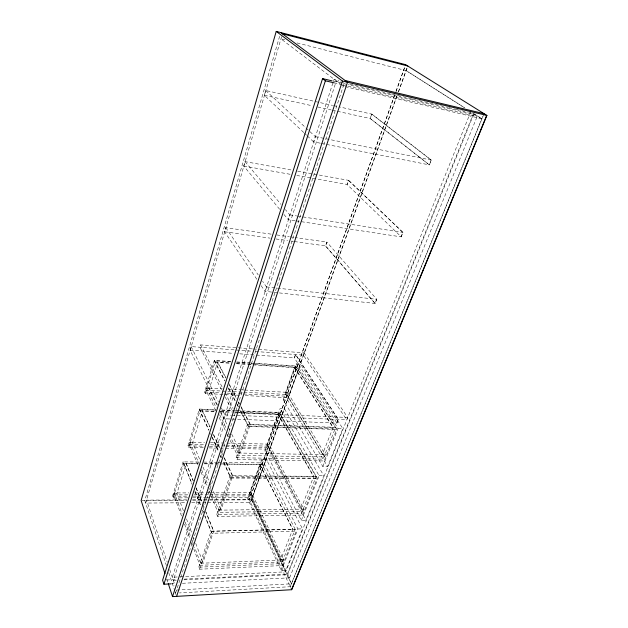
<?xml version="1.0" encoding="UTF-8"?>
<svg xmlns="http://www.w3.org/2000/svg" width="628" height="628" viewBox="0 0 628 628"><rect width="100%" height="100%" fill="white"/><g stroke="black" fill="none" stroke-linecap="round" stroke-linejoin="round"><path stroke-width="0.47" stroke-dasharray="3.14 2.35" d="M279.609 36.314L144.809 500.5L166.42 565.647M216.746 404.675L190.088 350.149L191.124 346.593L251.616 351.185M256.821 279.264L224.581 231.763L225.774 227.674L271.971 234.26M279.633 209.265L243.735 166.028L245.014 161.632L291.965 170.109M303.74 132.532L264.357 95.26L265.738 90.526L332.573 105.394M281.595 36.652L145.657 503.059L185.794 502.745M252.37 348.885L200.607 344.89L199.908 347.253L221.613 390.019M187.764 497.831L173.124 497.91L172.496 496.214L183.093 461.792L192.129 484.219M203.307 447.764L188.69 447.45L188.008 445.817L199.327 409.048L215.922 409.754M239.401 395.263L205.332 393.521L204.587 391.966L214.313 360.354L230.853 361.5M181.5 515.926L173.666 494.895L174.27 492.941L188.942 492.901M197.961 464.893L189.271 444.294L189.915 442.198L204.555 442.559M215.726 410.461L205.945 390.208L206.636 387.971L222.234 388.811M173.124 497.91L183.753 463.448L198.448 463.637M188.69 447.45L200.049 410.634L214.721 411.246M205.332 393.521L215.098 361.861L229.722 362.866M183.407 510.737L176.9 493.49L186.202 463.48L193.173 480.616M199.555 459.021L192.615 442.803L202.561 410.736L210.294 427.433M217.555 405.233L209.422 388.622L217.665 362.042L225.829 377.609M256.326 355.055L294.438 357.874L295.623 354.53L338.398 419.48L336.985 423.036L223.623 418.743L224.863 414.943L221.401 407.933M376.643 299.313L375.026 303.442L325.492 245.909L326.835 242.078L376.776 299.328L375.159 303.457L265.016 291.337L266.46 286.91L262.606 281.305M295.042 220.726L288.291 219.698L289.853 214.894L285.434 209.642M320.28 143.184L313.584 141.85L315.287 136.614L305.954 127.931M175.534 593.138L344.356 82.959M198.786 567.178L211.055 531.194L295.231 529.216L281.556 563.646L282.467 565.569L199.539 569.204L198.786 567.178L281.556 563.646M216.77 514.434L229.966 475.741L316.237 476.314L301.589 513.209L302.578 515.078L217.594 516.397L216.77 514.434L301.589 513.209M236.12 457.694L247.534 424.222L335.69 427.33L323.059 459.147L236.12 457.694L237.031 459.586L324.142 460.952L336.828 429.089L296.024 366.03L251.279 362.921M210.451 492.839L251.522 492.737L283.605 559.886L282.828 561.84L199.908 565.302L200.607 563.261L194.562 547.129M226.998 443.109L268.965 444.145L303.787 509.12L302.955 511.216L217.979 512.346L218.732 510.148L211.911 494.055M244.653 390.027L287.553 392.351L325.43 454.688L324.535 456.941L237.431 455.379L238.24 453.008L229.856 435.754M199.539 569.204L211.856 533.18L204.869 515.831M217.594 516.397L230.845 477.657L223.097 460.779M237.031 459.586L248.492 426.059L240.328 410.359M200.356 562.586L202.954 562.484L213.701 531.131L206 512.189M218.458 509.496L221.127 509.465L232.682 475.757L223.317 455.551M237.934 452.38L240.673 452.435L250.313 424.316L239.888 404.424M375.159 303.457L325.618 245.925L326.96 242.094L295.074 237.549M297.711 171.146L348.619 180.338L347.182 184.444L296.848 175.479M371.847 114.131L431.287 160.077L429.403 164.905L370.3 118.535L371.847 114.131L339.253 106.878M280.92 559.336L249.552 493.278L259.866 464.445L292.813 529.271L280.92 559.336L283.299 559.242M301.024 508.523L266.963 444.608L277.961 413.883L313.772 476.299L301.024 508.523L303.457 508.499M322.572 454.044L285.528 392.728L294.618 367.317L333.178 427.244L322.572 454.044L325.069 454.091M247.715 498.962L261.962 459.17L266.264 459.233L302.531 528.87L285.842 570.381L281.305 570.593L247.715 498.962L251.938 498.93L285.842 570.381M264.898 450.959L280.072 408.577L284.468 408.773L323.867 475.796L305.985 520.274L301.346 520.361L264.898 450.959L269.216 451.045L305.985 520.274M283.204 399.816L296.086 363.832L300.561 364.146L342.849 428.579L327.573 466.58L322.823 466.518L283.204 399.816L287.616 400.036L327.573 466.58M206.322 497.729L250.258 497.502L249.489 495.877L261.311 462.891L218.254 462.389M209.155 447.897L267.622 449.169L266.79 447.599L279.389 412.463L235.453 410.586M245.242 395.562L286.132 397.65L285.23 396.15L296.024 366.03M282.828 561.84L250.847 494.613L251.522 492.737M302.955 511.216L268.242 446.147L268.965 444.145M324.535 456.941L286.784 394.486L287.553 392.351M394.643 95.079L249.277 499.817L291.69 589.716M395.97 91.39L405.578 64.653M394.776 95.111L249.387 499.817L203.386 500.116M396.095 91.421L405.704 64.684M304.133 352.889L347.669 417.447L346.711 419.81L303.332 355.11L304.133 352.889L258.234 349.341M250.415 502.235L397.045 95.487M398.372 91.798L407.682 65.971M397.171 95.519L250.525 502.235L207.334 502.573M398.505 91.829L407.815 66.003M251.938 498.93L266.264 459.233M269.216 451.045L284.468 408.773M287.616 400.036L300.561 364.146M401.088 236.858L402.831 232.399L348.493 180.322L347.056 184.42L401.221 236.874L402.972 232.415L348.619 180.338M336.859 423.029L338.272 419.473L295.505 354.522L294.32 357.866L336.985 423.036M282.467 565.569L296.196 531.107L211.824 533.282L204.838 515.941M302.578 515.078L317.289 478.144L279.389 412.463M281.305 570.593L297.908 528.98L261.962 459.17M301.346 520.361L319.134 475.757L280.072 408.577M322.823 466.518L338.021 428.414L296.086 363.832M470.772 111.753L285.685 571.833L178.14 576.944M182.418 583.294L289.563 577.831L287.781 574.078L473.661 114.374L348.226 84.686M289.563 577.831L477.131 116.58L473.661 114.374M290.16 586.709L483.929 113.644M484.07 113.676L290.277 586.709L179.451 592.918M176.562 590.045L291.471 583.789L251.53 499.456L208.276 499.731M170.73 583.891L175.597 583.64M166.522 579.997L176.295 579.518M184.122 579.134L287.781 574.078M176.233 580.201L173.32 580.343L336.333 80.933L343.948 82.739M184.012 579.817L287.067 574.753L473.457 113.456L468.692 112.326M177.159 576.991L172.276 577.218L334.104 79.238L338.845 80.368M200.607 563.261L283.605 559.886M297.908 528.98L302.531 528.87M211.024 531.296L295.191 529.318M218.732 510.148L303.787 509.12M191.673 502.698L206.361 502.581M186.712 499.872L146.512 500.124L167.268 562.233M192.592 499.833L207.295 499.739M142.046 500.516L186.791 500.226M192.647 500.186L202.412 500.124M192.647 497.808L205.34 497.737M174.482 493.498L176.9 493.49M249.552 493.278L251.773 493.27M173.666 494.895L188.322 494.848M194.185 494.825L208.834 494.77M209.815 494.762L250.847 494.613M172.496 496.214L188.086 496.151M192.961 496.128L203.684 496.081M209.532 496.057L249.489 495.877M194.806 492.886L205.56 492.854M206.541 492.854L209.469 492.847M319.134 475.757L323.867 475.796M229.84 476.126L316.096 476.683M230.845 477.657L317.289 478.144M204.328 463.715L262.119 464.477L219.965 464.021M183.721 463.55L198.417 463.739M204.296 463.817L218.984 464.006M198.731 462.012L183.062 461.894L192.097 484.321M203.621 462.082L217.312 462.279M238.24 453.008L325.43 454.688M189.271 444.294L203.896 444.64M210.718 444.797L225.342 445.142M226.316 445.166L268.242 446.147M188.008 445.817L204.54 446.194M209.407 446.304L220.106 446.547M225.939 446.673L266.79 447.599M210.404 442.701L226.025 443.085M190.143 442.74L192.615 442.803M266.963 444.608L269.239 444.663M247.401 424.63L335.54 427.723M338.021 428.414L342.849 428.579M248.492 426.059L336.828 429.089M224.863 414.943L230.727 415.179M231.708 415.218L346.711 419.81M220.593 411.489L233.31 412.023M234.291 412.062L238.2 412.227M239.182 412.266L280.261 413.978M199.94 410.995L214.611 411.607M220.475 411.85L231.237 412.298M237.101 412.541L280.143 414.331M235.296 412.792L347.669 417.447M221.778 410.005L234.472 410.547M215.812 410.115L199.209 409.417L208.826 430.361M221.668 410.367L234.354 410.9M235.335 410.947L279.264 412.808L317.148 478.512L230.719 478.041L222.971 461.164M204.587 391.966L220.13 392.775M226.936 393.128L237.619 393.678M238.593 393.732L242.479 393.929M243.452 393.984L285.23 396.15M206.887 388.481L209.422 388.622M285.528 392.728L287.852 392.853M205.945 390.208L242.958 392.17M243.931 392.217L286.784 394.486M228.082 389.132L239.778 389.76M240.76 389.815L243.68 389.972M236.544 363.337L254.089 364.538M255.062 364.609L296.966 367.482M214.98 362.246L229.597 363.251M236.418 363.714L247.142 364.452M248.115 364.515L252.009 364.782M252.982 364.852L296.84 367.851M236.685 361.909L250.305 362.851M230.727 361.885L214.195 360.739L224.431 380.442M236.568 362.285L250.179 363.227M251.153 363.298L295.898 366.391L336.679 429.481L248.358 426.467L240.194 410.767M190.088 350.149L232.949 353.321M239.77 353.823L255.353 354.977M253.351 348.964L257.252 349.262M255.518 351.484L303.332 355.11M266.46 286.91L376.776 299.328M224.581 231.763L270.189 238.153M276.006 238.97L287.648 240.603M291.533 241.144L293.472 241.419M294.446 241.552L325.618 245.925M276.783 234.943L289.296 236.732M290.262 236.866L294.108 237.415M296.008 220.875L401.221 236.874M289.853 214.894L296.612 215.938M297.578 216.087L402.972 232.415M243.735 166.028L290.089 174.278M321.23 143.372L429.403 164.905M315.287 136.614L431.287 160.077M264.357 95.26L312.022 105.732M317.744 106.988L331.089 109.916M332.039 110.128L370.3 118.535M333.523 105.606L338.296 106.666M333.963 82.825L341.601 84.623M342.558 84.851L477.131 116.58M345.18 86.656L481.966 118.81L473.724 113.574M349.663 84.089L411.56 98.777M412.51 99.004L418.224 100.354M419.174 100.582L447.748 107.357M448.698 107.584L454.413 108.942M455.363 109.17L461.078 110.52M462.027 110.748L467.742 112.106M333.021 81.083L342.519 83.336M343.469 83.563L347.276 84.458M284.743 39.807L280.952 38.842L340.164 83.846M297.06 42.932L406.159 70.595L464.657 107.804M406.033 70.556L464.524 107.773M474.407 114.061L481.825 118.778M340.941 84.435L343.281 86.209M265.738 90.526L305.232 127.264M304.439 133.199L306.55 135.193M307.257 135.86L313.584 141.85M245.014 161.632L281.014 204.39M283.958 214.486L288.291 219.698M225.774 227.674L258.21 274.899M261.193 285.701L265.016 291.337M294.485 367.686L333.021 427.637M277.835 414.229L313.623 476.668M229 383.661L236.709 398.364M238.522 401.826L239.433 403.561M217.547 362.427L225.703 378.001M229.33 384.925L236.128 397.901M238.389 402.226L239.299 403.961M241.113 407.423L250.172 424.724M214.313 360.354L225.012 380.913M228.616 387.845L235.374 400.837M237.172 404.299L238.53 406.897M228.49 388.237L236.591 403.835M237.039 404.699L237.941 406.434M261.311 462.891L296.157 531.21M200.607 344.89L222.398 387.547M225.067 392.767L233.074 408.443M259.835 464.539L292.774 529.373M225.154 396.998L232.242 410.963M191.124 346.593L218.371 401.794M220.554 411.348L227.831 426.208M228.262 427.087L229.974 430.58M231.685 434.081L240.673 452.435M220.616 412.588L223.623 418.743M206.636 387.971L216.244 407.745M219.643 414.747L226.449 428.751M228.152 432.252L229.424 434.874M219.133 417.51L225.515 430.722M227.218 434.238L228.498 436.884M230.193 440.409L237.431 455.379M251.42 499.456L291.353 583.797M213.551 434.458L220.067 448.518M220.475 449.397L222.916 454.672M202.451 411.097L209.776 426.922M213.434 434.827L219.941 448.894M221.566 452.411L222.383 454.17M224.008 457.679L232.548 476.142M199.327 409.048L208.943 429.984M210.561 433.508L211.777 436.146M212.178 437.025L219.054 451.979M220.671 455.504L221.48 457.263M212.06 437.394L218.929 452.356M220.546 455.881L221.354 457.639M203.017 467.122L209.187 481.535M209.571 482.437L211.495 486.943M213.418 491.449L221.127 509.465M189.915 442.198L198.636 462.765M201.619 469.807L208.127 485.138M209.634 488.694L210.419 490.554M200.984 472.052L207.405 487.273M208.912 490.853L209.674 492.65M211.181 496.23L217.979 512.346M196.101 487.83L202.334 503.169M186.171 463.582L193.141 480.718M196.069 487.932L202.302 503.271M202.671 504.174L204.131 507.785M205.599 511.388L213.661 531.233M195.041 491.449L200.866 505.901M202.687 510.415L203.417 512.22M195.01 491.551L200.827 506.003M202.648 510.525L203.378 512.33M186.5 518.909L191.98 533.431M193.353 537.066L194.036 538.879M195.755 543.416L202.954 562.484M174.27 492.941L182.136 513.94M185.213 522.158L190.818 537.136M192.184 540.771L193.204 543.495M184.569 524.16L190.025 538.785M191.383 542.443L192.411 545.19M193.769 548.848L199.908 565.302M169.741 569.651L175.008 585.414M168.759 572.705L174.757 590.783M175.063 591.709L176.609 596.365M166.789 579.047L167.998 582.745M371.713 114.1L370.175 118.504L429.262 164.881L431.146 160.054L371.713 114.1"/><path stroke-width="0.94" d="M405.704 64.684L276.226 31.4L141.127 500.524L164.976 573.505M332.071 80.863L322.564 78.61L162.605 580.186L163.908 584.236L170.73 583.891M163.908 584.236L325.375 80.8L322.564 78.61M405.578 64.653L486.873 115.434L291.69 589.716L172.527 596.6L342.441 81.059L276.226 31.4M176.609 596.365L347.496 82.26L280.7 32.554M291.573 589.723L486.731 115.395M325.375 80.8L333.963 82.825M342.441 81.059L486.873 115.434M345.165 80.525L484.07 113.676M282.419 33.826L407.815 66.003M168.296 583.663L172.527 596.6"/></g></svg>
